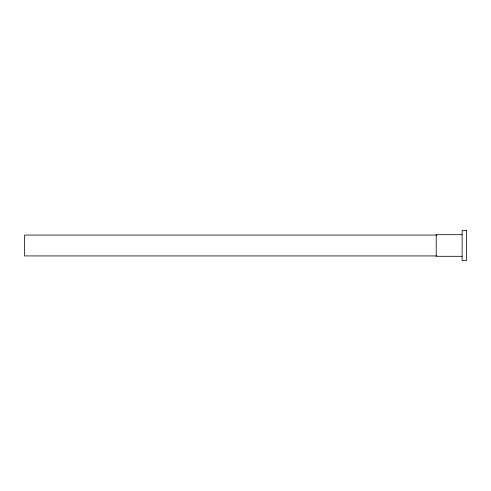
<?xml version="1.0" encoding="UTF-8"?>
<svg xmlns="http://www.w3.org/2000/svg" width="491" height="491" viewBox="0 0 491 491"><rect width="100%" height="100%" fill="white"/><g stroke="black" fill="none" stroke-linecap="round" stroke-linejoin="round"><path stroke-width="0.74" d="M462.129 234.698L436.211 234.698L436.211 256.302L462.129 256.302M436.603 235.066L24.55 235.066L24.55 255.934L436.603 255.934M466.45 230.383L462.129 230.383L462.129 260.617L466.45 260.617L466.45 230.383"/></g></svg>
